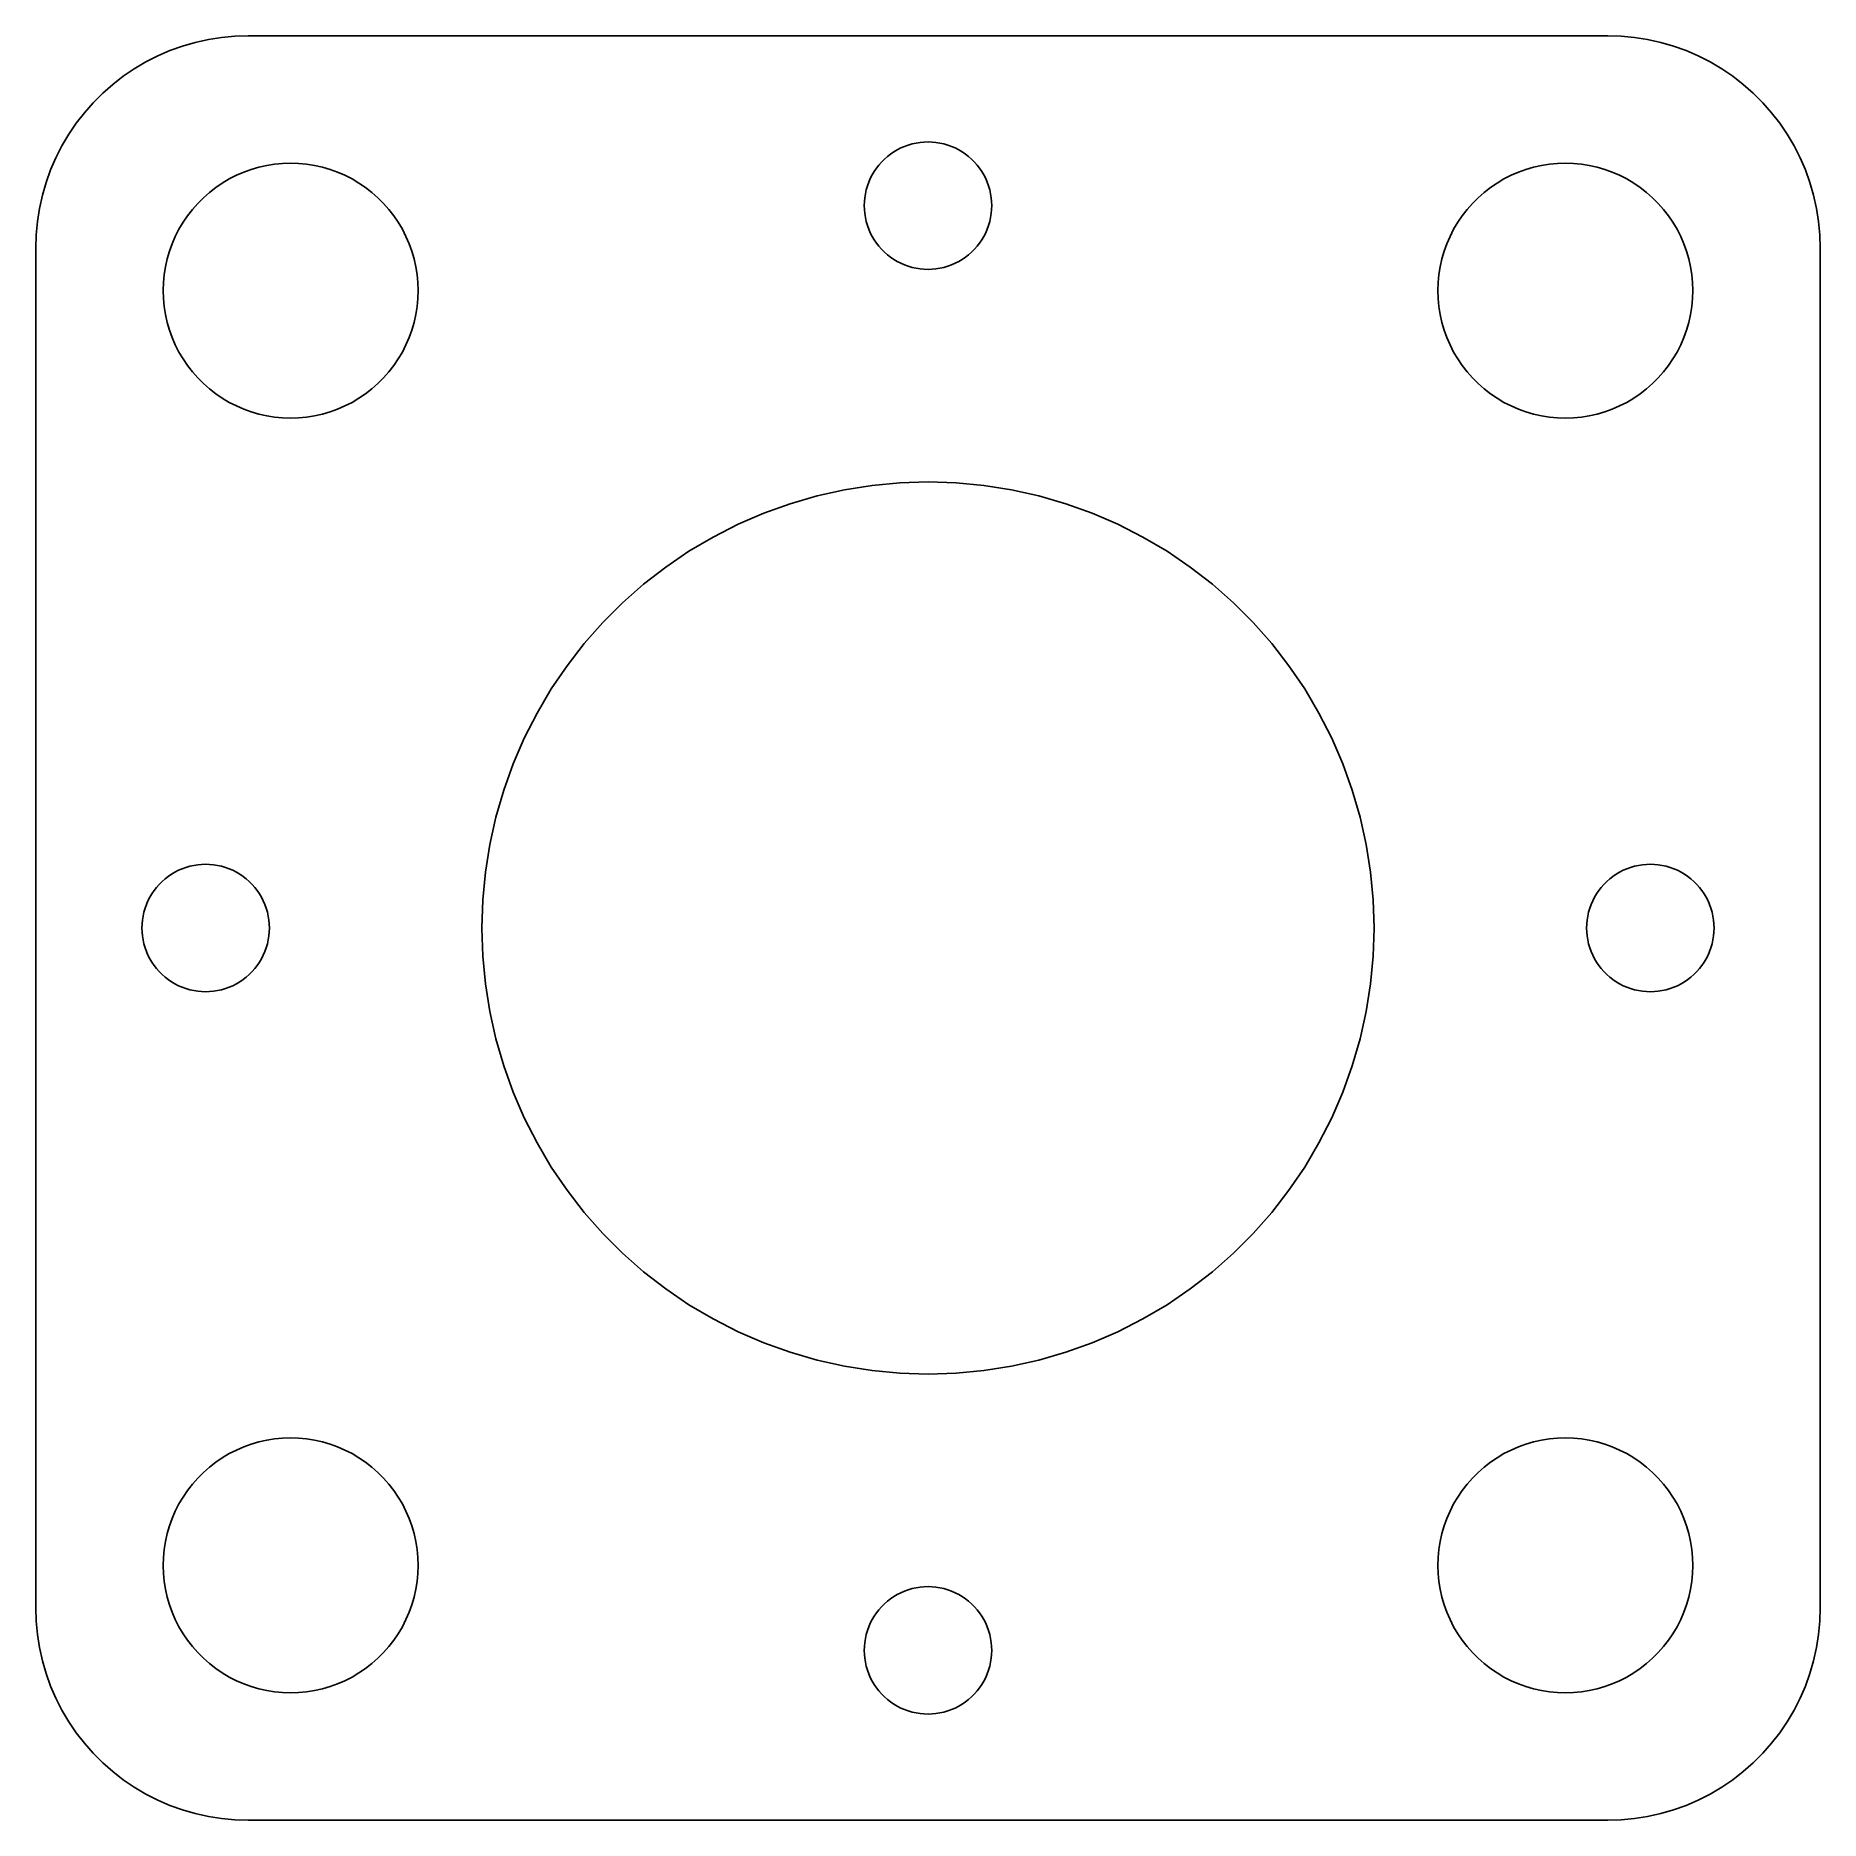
# Model space of a CAD drawing. Header units: metres. Extents: x -21 to 21, y -21 to 21.
import ezdxf

# ---------------------------------------------------------------- set-up
doc = ezdxf.new("R2010")
doc.units = ezdxf.units.M

msp = doc.modelspace()

# ---------------------------------------------------------------- linework, layer by layer
for p, q in [((-16, 21), (-16.3139, 20.9901)), ((16, 21), (-16, 21)), ((16.3139, 20.9901), (16, 21)), ((-17.8406, 20.6489), (-18.1289, 20.5241)), ((-17.5451, 20.7553), (-17.8406, 20.6489)), ((-17.2435, 20.8429), (-17.5451, 20.7553)), ((-16.9369, 20.9114), (-17.2435, 20.8429)), ((-16.6267, 20.9606), (-16.9369, 20.9114)), ((-16.3139, 20.9901), (-16.6267, 20.9606)), ((16.6267, 20.9606), (16.3139, 20.9901)), ((16.9369, 20.9114), (16.6267, 20.9606)), ((17.2435, 20.8429), (16.9369, 20.9114)), ((17.5451, 20.7553), (17.2435, 20.8429)), ((17.8406, 20.6489), (17.5451, 20.7553)), ((18.1289, 20.5241), (17.8406, 20.6489)), ((-18.6791, 20.2216), (-18.9389, 20.0451)), ((-18.4088, 20.3815), (-18.6791, 20.2216)), ((-18.1289, 20.5241), (-18.4088, 20.3815)), ((18.4088, 20.3815), (18.1289, 20.5241)), ((18.6791, 20.2216), (18.4088, 20.3815)), ((18.9389, 20.0451), (18.6791, 20.2216)), ((-19.1871, 19.8526), (-19.4227, 19.6448)), ((-18.9389, 20.0451), (-19.1871, 19.8526)), ((19.1871, 19.8526), (18.9389, 20.0451)), ((19.4227, 19.6448), (19.1871, 19.8526)), ((-19.6448, 19.4227), (-19.8526, 19.1871)), ((-19.4227, 19.6448), (-19.6448, 19.4227)), ((19.6448, 19.4227), (19.4227, 19.6448)), ((19.8526, 19.1871), (19.6448, 19.4227)), ((-20.0451, 18.9389), (-20.2216, 18.6791)), ((-19.8526, 19.1871), (-20.0451, 18.9389)), ((20.0451, 18.9389), (19.8526, 19.1871)), ((20.2216, 18.6791), (20.0451, 18.9389)), ((-20.2216, 18.6791), (-20.3815, 18.4088)), ((-0.281067, 18.4734), (-0.187988, 18.4882)), ((-0.187988, 18.4882), (-0.094177, 18.497)), ((-0.094177, 18.497), (0, 18.5)), ((0, 18.5), (0.094177, 18.497)), ((0.094177, 18.497), (0.187988, 18.4882)), ((0.187988, 18.4882), (0.281067, 18.4734)), ((20.3815, 18.4088), (20.2216, 18.6791)), ((-20.5241, 18.1289), (-20.6489, 17.8406)), ((-20.3815, 18.4088), (-20.5241, 18.1289)), ((-1.09344, 18.0268), (-1.02681, 18.0934)), ((-1.02681, 18.0934), (-0.956131, 18.1558)), ((-0.956131, 18.1558), (-0.881668, 18.2135)), ((-0.881668, 18.2135), (-0.803726, 18.2665)), ((-0.803726, 18.2665), (-0.722626, 18.3145)), ((-0.722626, 18.3145), (-0.638657, 18.3572)), ((-0.638657, 18.3572), (-0.552185, 18.3947)), ((-0.552185, 18.3947), (-0.463516, 18.4266)), ((-0.463516, 18.4266), (-0.373032, 18.4529)), ((-0.373032, 18.4529), (-0.281067, 18.4734)), ((0.281067, 18.4734), (0.373032, 18.4529)), ((0.373032, 18.4529), (0.463516, 18.4266)), ((0.463516, 18.4266), (0.552185, 18.3947)), ((0.552185, 18.3947), (0.638657, 18.3572)), ((0.638657, 18.3572), (0.722626, 18.3145)), ((0.722626, 18.3145), (0.803726, 18.2665)), ((0.803726, 18.2665), (0.881668, 18.2135)), ((0.881668, 18.2135), (0.956131, 18.1558)), ((0.956131, 18.1558), (1.02681, 18.0934)), ((1.02681, 18.0934), (1.09344, 18.0268)), ((20.5241, 18.1289), (20.3815, 18.4088)), ((20.6489, 17.8406), (20.5241, 18.1289)), ((-20.6489, 17.8406), (-20.7553, 17.5451)), ((-16.4453, 17.6289), (-16.2773, 17.7145)), ((-16.2773, 17.7145), (-16.1044, 17.7893)), ((-16.1044, 17.7893), (-15.927, 17.8532)), ((-15.927, 17.8532), (-15.7461, 17.9057)), ((-15.7461, 17.9057), (-15.5621, 17.9469)), ((-15.5621, 17.9469), (-15.376, 17.9763)), ((-15.376, 17.9763), (-15.1884, 17.9941)), ((-15.1884, 17.9941), (-15, 18)), ((-15, 18), (-14.8116, 17.9941)), ((-14.8116, 17.9941), (-14.624, 17.9763)), ((-14.624, 17.9763), (-14.4379, 17.9469)), ((-14.4379, 17.9469), (-14.2539, 17.9057)), ((-14.2539, 17.9057), (-14.0729, 17.8532)), ((-14.0729, 17.8532), (-13.8956, 17.7893)), ((-13.8956, 17.7893), (-13.7227, 17.7145)), ((-13.7227, 17.7145), (-13.5547, 17.6289)), ((-1.35724, 17.6387), (-1.31445, 17.7226)), ((-1.31445, 17.7226), (-1.26648, 17.8037)), ((-1.26648, 17.8037), (-1.21352, 17.8817)), ((-1.21352, 17.8817), (-1.15576, 17.9561)), ((-1.15576, 17.9561), (-1.09344, 18.0268)), ((1.09344, 18.0268), (1.15576, 17.9561)), ((1.15576, 17.9561), (1.21352, 17.8817)), ((1.21352, 17.8817), (1.26648, 17.8037)), ((1.26648, 17.8037), (1.31445, 17.7226)), ((1.31445, 17.7226), (1.35724, 17.6387)), ((13.5547, 17.6289), (13.7227, 17.7145)), ((13.7227, 17.7145), (13.8956, 17.7893)), ((13.8956, 17.7893), (14.0729, 17.8532)), ((14.0729, 17.8532), (14.2539, 17.9057)), ((14.2539, 17.9057), (14.4379, 17.9469)), ((14.4379, 17.9469), (14.624, 17.9763)), ((14.624, 17.9763), (14.8116, 17.9941)), ((14.8116, 17.9941), (15, 18)), ((15, 18), (15.1884, 17.9941)), ((15.1884, 17.9941), (15.376, 17.9763)), ((15.376, 17.9763), (15.5621, 17.9469)), ((15.5621, 17.9469), (15.7461, 17.9057)), ((15.7461, 17.9057), (15.927, 17.8532)), ((15.927, 17.8532), (16.1044, 17.7893)), ((16.1044, 17.7893), (16.2773, 17.7145)), ((16.2773, 17.7145), (16.4453, 17.6289)), ((20.7553, 17.5451), (20.6489, 17.8406)), ((-20.8429, 17.2435), (-20.9114, 16.9369)), ((-20.7553, 17.5451), (-20.8429, 17.2435)), ((-17.0536, 17.1869), (-16.9123, 17.3115)), ((-16.9123, 17.3115), (-16.7634, 17.427)), ((-16.7634, 17.427), (-16.6075, 17.533)), ((-16.6075, 17.533), (-16.4453, 17.6289)), ((-13.5547, 17.6289), (-13.3925, 17.533)), ((-13.3925, 17.533), (-13.2366, 17.427)), ((-13.2366, 17.427), (-13.0877, 17.3115)), ((-13.0877, 17.3115), (-12.9464, 17.1869)), ((-1.48816, 17.188), (-1.47342, 17.2811)), ((-1.47342, 17.2811), (-1.45287, 17.373)), ((-1.45287, 17.373), (-1.42657, 17.4635)), ((-1.42657, 17.4635), (-1.39465, 17.5522)), ((-1.39465, 17.5522), (-1.35724, 17.6387)), ((1.35724, 17.6387), (1.39465, 17.5522)), ((1.39465, 17.5522), (1.42657, 17.4635)), ((1.42657, 17.4635), (1.45287, 17.373)), ((1.45287, 17.373), (1.47342, 17.2811)), ((1.47342, 17.2811), (1.48816, 17.188)), ((12.9464, 17.1869), (13.0877, 17.3115)), ((13.0877, 17.3115), (13.2366, 17.427)), ((13.2366, 17.427), (13.3925, 17.533)), ((13.3925, 17.533), (13.5547, 17.6289)), ((16.4453, 17.6289), (16.6075, 17.533)), ((16.6075, 17.533), (16.7634, 17.427)), ((16.7634, 17.427), (16.9123, 17.3115)), ((16.9123, 17.3115), (17.0536, 17.1869)), ((20.8429, 17.2435), (20.7553, 17.5451)), ((20.9114, 16.9369), (20.8429, 17.2435)), ((-20.9114, 16.9369), (-20.9606, 16.6267)), ((-17.427, 16.7634), (-17.3115, 16.9123)), ((-17.3115, 16.9123), (-17.1869, 17.0536)), ((-17.1869, 17.0536), (-17.0536, 17.1869)), ((-12.9464, 17.1869), (-12.8131, 17.0536)), ((-12.8131, 17.0536), (-12.6884, 16.9123)), ((-12.6884, 16.9123), (-12.5729, 16.7634)), ((-1.5, 17), (-1.49704, 17.0942)), ((-1.49704, 16.9058), (-1.5, 17)), ((-1.49704, 17.0942), (-1.48816, 17.188)), ((-1.48816, 16.812), (-1.49704, 16.9058)), ((-1.47342, 16.7189), (-1.48816, 16.812)), ((1.48816, 16.812), (1.47342, 16.7189)), ((1.48816, 17.188), (1.49704, 17.0942)), ((1.49704, 16.9058), (1.48816, 16.812)), ((1.49704, 17.0942), (1.5, 17)), ((1.5, 17), (1.49704, 16.9058)), ((12.5729, 16.7634), (12.6884, 16.9123)), ((12.6884, 16.9123), (12.8131, 17.0536)), ((12.8131, 17.0536), (12.9464, 17.1869)), ((17.0536, 17.1869), (17.1869, 17.0536)), ((17.1869, 17.0536), (17.3115, 16.9123)), ((17.3115, 16.9123), (17.427, 16.7634)), ((20.9606, 16.6267), (20.9114, 16.9369)), ((-20.9606, 16.6267), (-20.9901, 16.3139)), ((-17.7145, 16.2773), (-17.6289, 16.4453)), ((-17.6289, 16.4453), (-17.533, 16.6075)), ((-17.533, 16.6075), (-17.427, 16.7634)), ((-12.5729, 16.7634), (-12.467, 16.6075)), ((-12.467, 16.6075), (-12.3711, 16.4453)), ((-12.3711, 16.4453), (-12.2855, 16.2773)), ((-1.45287, 16.627), (-1.47342, 16.7189)), ((-1.42657, 16.5365), (-1.45287, 16.627)), ((-1.39465, 16.4478), (-1.42657, 16.5365)), ((-1.35724, 16.3613), (-1.39465, 16.4478)), ((1.39465, 16.4478), (1.35724, 16.3613)), ((1.42657, 16.5365), (1.39465, 16.4478)), ((1.45287, 16.627), (1.42657, 16.5365)), ((1.47342, 16.7189), (1.45287, 16.627)), ((12.2855, 16.2773), (12.3711, 16.4453)), ((12.3711, 16.4453), (12.467, 16.6075)), ((12.467, 16.6075), (12.5729, 16.7634)), ((17.427, 16.7634), (17.533, 16.6075)), ((17.533, 16.6075), (17.6289, 16.4453)), ((17.6289, 16.4453), (17.7145, 16.2773)), ((20.9901, 16.3139), (20.9606, 16.6267)), ((-20.9901, 16.3139), (-21, 16)), ((-21, 16), (-21, -16)), ((-17.8532, 15.927), (-17.7893, 16.1044)), ((-17.7893, 16.1044), (-17.7145, 16.2773)), ((-12.2855, 16.2773), (-12.2107, 16.1044)), ((-12.2107, 16.1044), (-12.1468, 15.927)), ((-1.31445, 16.2774), (-1.35724, 16.3613)), ((-1.26648, 16.1963), (-1.31445, 16.2774)), ((-1.21352, 16.1183), (-1.26648, 16.1963)), ((-1.15576, 16.0439), (-1.21352, 16.1183)), ((-1.09344, 15.9732), (-1.15576, 16.0439)), ((-1.02681, 15.9065), (-1.09344, 15.9732)), ((1.09344, 15.9732), (1.02681, 15.9065)), ((1.15576, 16.0439), (1.09344, 15.9732)), ((1.21352, 16.1183), (1.15576, 16.0439)), ((1.26648, 16.1963), (1.21352, 16.1183)), ((1.31445, 16.2774), (1.26648, 16.1963)), ((1.35724, 16.3613), (1.31445, 16.2774)), ((12.1468, 15.927), (12.2107, 16.1044)), ((12.2107, 16.1044), (12.2855, 16.2773)), ((17.7145, 16.2773), (17.7893, 16.1044)), ((17.7893, 16.1044), (17.8532, 15.927)), ((21, 16), (20.9901, 16.3139)), ((21, -16), (21, 16)), ((-17.9763, 15.376), (-17.9469, 15.5621)), ((-17.9469, 15.5621), (-17.9057, 15.7461)), ((-17.9057, 15.7461), (-17.8532, 15.927)), ((-12.1468, 15.927), (-12.0942, 15.7461)), ((-12.0942, 15.7461), (-12.0531, 15.5621)), ((-12.0531, 15.5621), (-12.0237, 15.376)), ((-0.956131, 15.8442), (-1.02681, 15.9065)), ((-0.881668, 15.7865), (-0.956131, 15.8442)), ((-0.803726, 15.7335), (-0.881668, 15.7865)), ((-0.722626, 15.6855), (-0.803726, 15.7335)), ((-0.638657, 15.6427), (-0.722626, 15.6855)), ((-0.552185, 15.6053), (-0.638657, 15.6427)), ((-0.463516, 15.5734), (-0.552185, 15.6053)), ((-0.373032, 15.5471), (-0.463516, 15.5734)), ((-0.281067, 15.5266), (-0.373032, 15.5471)), ((0.373032, 15.5471), (0.281067, 15.5266)), ((0.463516, 15.5734), (0.373032, 15.5471)), ((0.552185, 15.6053), (0.463516, 15.5734)), ((0.638657, 15.6427), (0.552185, 15.6053)), ((0.722626, 15.6855), (0.638657, 15.6427)), ((0.803726, 15.7335), (0.722626, 15.6855)), ((0.881668, 15.7865), (0.803726, 15.7335)), ((0.956131, 15.8442), (0.881668, 15.7865)), ((1.02681, 15.9065), (0.956131, 15.8442)), ((12.0237, 15.376), (12.0531, 15.5621)), ((12.0531, 15.5621), (12.0942, 15.7461)), ((12.0942, 15.7461), (12.1468, 15.927)), ((17.8532, 15.927), (17.9057, 15.7461)), ((17.9057, 15.7461), (17.9469, 15.5621)), ((17.9469, 15.5621), (17.9763, 15.376)), ((-18, 15), (-17.9941, 15.1884)), ((-17.9941, 15.1884), (-17.9763, 15.376)), ((-12.0237, 15.376), (-12.0059, 15.1884)), ((-12.0059, 15.1884), (-12, 15)), ((-0.187988, 15.5118), (-0.281067, 15.5266)), ((-0.094177, 15.5029), (-0.187988, 15.5118)), ((0, 15.5), (-0.094177, 15.5029)), ((0.094177, 15.5029), (0, 15.5)), ((0.187988, 15.5118), (0.094177, 15.5029)), ((0.281067, 15.5266), (0.187988, 15.5118)), ((12, 15), (12.0059, 15.1884)), ((12.0059, 15.1884), (12.0237, 15.376)), ((17.9763, 15.376), (17.9941, 15.1884)), ((17.9941, 15.1884), (18, 15)), ((-17.9941, 14.8116), (-18, 15)), ((-17.9763, 14.624), (-17.9941, 14.8116)), ((-12.0059, 14.8116), (-12.0237, 14.624)), ((-12, 15), (-12.0059, 14.8116)), ((12.0059, 14.8116), (12, 15)), ((12.0237, 14.624), (12.0059, 14.8116)), ((17.9941, 14.8116), (17.9763, 14.624)), ((18, 15), (17.9941, 14.8116)), ((-17.9469, 14.4379), (-17.9763, 14.624)), ((-17.9057, 14.2539), (-17.9469, 14.4379)), ((-12.0531, 14.4379), (-12.0942, 14.2539)), ((-12.0237, 14.624), (-12.0531, 14.4379)), ((12.0531, 14.4379), (12.0237, 14.624)), ((12.0942, 14.2539), (12.0531, 14.4379)), ((17.9469, 14.4379), (17.9057, 14.2539)), ((17.9763, 14.624), (17.9469, 14.4379)), ((-17.8532, 14.0729), (-17.9057, 14.2539)), ((-17.7893, 13.8956), (-17.8532, 14.0729)), ((-17.7145, 13.7227), (-17.7893, 13.8956)), ((-12.2107, 13.8956), (-12.2855, 13.7227)), ((-12.1468, 14.0729), (-12.2107, 13.8956)), ((-12.0942, 14.2539), (-12.1468, 14.0729)), ((12.1468, 14.0729), (12.0942, 14.2539)), ((12.2107, 13.8956), (12.1468, 14.0729)), ((12.2855, 13.7227), (12.2107, 13.8956)), ((17.7893, 13.8956), (17.7145, 13.7227)), ((17.8532, 14.0729), (17.7893, 13.8956)), ((17.9057, 14.2539), (17.8532, 14.0729)), ((-17.6289, 13.5547), (-17.7145, 13.7227)), ((-17.533, 13.3925), (-17.6289, 13.5547)), ((-12.3711, 13.5547), (-12.467, 13.3925)), ((-12.2855, 13.7227), (-12.3711, 13.5547)), ((12.3711, 13.5547), (12.2855, 13.7227)), ((12.467, 13.3925), (12.3711, 13.5547)), ((17.6289, 13.5547), (17.533, 13.3925)), ((17.7145, 13.7227), (17.6289, 13.5547)), ((-17.427, 13.2366), (-17.533, 13.3925)), ((-17.3115, 13.0877), (-17.427, 13.2366)), ((-17.1869, 12.9464), (-17.3115, 13.0877)), ((-12.6884, 13.0877), (-12.8131, 12.9464)), ((-12.5729, 13.2366), (-12.6884, 13.0877)), ((-12.467, 13.3925), (-12.5729, 13.2366)), ((12.5729, 13.2366), (12.467, 13.3925)), ((12.6884, 13.0877), (12.5729, 13.2366)), ((12.8131, 12.9464), (12.6884, 13.0877)), ((17.3115, 13.0877), (17.1869, 12.9464)), ((17.427, 13.2366), (17.3115, 13.0877)), ((17.533, 13.3925), (17.427, 13.2366)), ((-17.0536, 12.8131), (-17.1869, 12.9464)), ((-16.9123, 12.6884), (-17.0536, 12.8131)), ((-16.7634, 12.5729), (-16.9123, 12.6884)), ((-13.0877, 12.6884), (-13.2366, 12.5729)), ((-12.9464, 12.8131), (-13.0877, 12.6884)), ((-12.8131, 12.9464), (-12.9464, 12.8131)), ((12.9464, 12.8131), (12.8131, 12.9464)), ((13.0877, 12.6884), (12.9464, 12.8131)), ((13.2366, 12.5729), (13.0877, 12.6884)), ((16.9123, 12.6884), (16.7634, 12.5729)), ((17.0536, 12.8131), (16.9123, 12.6884)), ((17.1869, 12.9464), (17.0536, 12.8131)), ((-16.6075, 12.467), (-16.7634, 12.5729)), ((-16.4453, 12.3711), (-16.6075, 12.467)), ((-16.2773, 12.2855), (-16.4453, 12.3711)), ((-16.1044, 12.2107), (-16.2773, 12.2855)), ((-15.927, 12.1468), (-16.1044, 12.2107)), ((-13.8956, 12.2107), (-14.0729, 12.1468)), ((-13.7227, 12.2855), (-13.8956, 12.2107)), ((-13.5547, 12.3711), (-13.7227, 12.2855)), ((-13.3925, 12.467), (-13.5547, 12.3711)), ((-13.2366, 12.5729), (-13.3925, 12.467)), ((13.3925, 12.467), (13.2366, 12.5729)), ((13.5547, 12.3711), (13.3925, 12.467)), ((13.7227, 12.2855), (13.5547, 12.3711)), ((13.8956, 12.2107), (13.7227, 12.2855)), ((14.0729, 12.1468), (13.8956, 12.2107)), ((16.1044, 12.2107), (15.927, 12.1468)), ((16.2773, 12.2855), (16.1044, 12.2107)), ((16.4453, 12.3711), (16.2773, 12.2855)), ((16.6075, 12.467), (16.4453, 12.3711)), ((16.7634, 12.5729), (16.6075, 12.467)), ((-15.7461, 12.0942), (-15.927, 12.1468)), ((-15.5621, 12.0531), (-15.7461, 12.0942)), ((-15.376, 12.0237), (-15.5621, 12.0531)), ((-15.1884, 12.0059), (-15.376, 12.0237)), ((-15, 12), (-15.1884, 12.0059)), ((-14.8116, 12.0059), (-15, 12)), ((-14.624, 12.0237), (-14.8116, 12.0059)), ((-14.4379, 12.0531), (-14.624, 12.0237)), ((-14.2539, 12.0942), (-14.4379, 12.0531)), ((-14.0729, 12.1468), (-14.2539, 12.0942)), ((14.2539, 12.0942), (14.0729, 12.1468)), ((14.4379, 12.0531), (14.2539, 12.0942)), ((14.624, 12.0237), (14.4379, 12.0531)), ((14.8116, 12.0059), (14.624, 12.0237)), ((15, 12), (14.8116, 12.0059)), ((15.1884, 12.0059), (15, 12)), ((15.376, 12.0237), (15.1884, 12.0059)), ((15.5621, 12.0531), (15.376, 12.0237)), ((15.7461, 12.0942), (15.5621, 12.0531)), ((15.927, 12.1468), (15.7461, 12.0942)), ((-0.659286, 10.4793), (0, 10.5)), ((0, 10.5), (0.659286, 10.4793)), ((-3.24467, 9.98608), (-2.61124, 10.1701)), ((-2.61124, 10.1701), (-1.9675, 10.314)), ((-1.9675, 10.314), (-1.31599, 10.4172)), ((-1.31599, 10.4172), (-0.659286, 10.4793)), ((0.659286, 10.4793), (1.31599, 10.4172)), ((1.31599, 10.4172), (1.9675, 10.314)), ((1.9675, 10.314), (2.61124, 10.1701)), ((2.61124, 10.1701), (3.24467, 9.98608)), ((-4.47067, 9.50067), (-3.8653, 9.76265)), ((-3.8653, 9.76265), (-3.24467, 9.98608)), ((3.24467, 9.98608), (3.8653, 9.76265)), ((3.8653, 9.76265), (4.47067, 9.50067)), ((-5.05841, 9.20122), (-4.47067, 9.50067)), ((4.47067, 9.50067), (5.05841, 9.20122)), ((-6.17174, 8.49467), (-5.62617, 8.86543)), ((-5.62617, 8.86543), (-5.05841, 9.20122)), ((5.05841, 9.20122), (5.62617, 8.86543)), ((5.62617, 8.86543), (6.17174, 8.49467)), ((-6.69295, 8.09038), (-6.17174, 8.49467)), ((6.17174, 8.49467), (6.69295, 8.09038)), ((-7.18774, 7.65416), (-6.69295, 8.09038)), ((6.69295, 8.09038), (7.18774, 7.65416)), ((-7.65416, 7.18774), (-7.18774, 7.65416)), ((7.18774, 7.65416), (7.65416, 7.18774)), ((-8.09038, 6.69295), (-7.65416, 7.18774)), ((7.65416, 7.18774), (8.09038, 6.69295)), ((-8.49467, 6.17174), (-8.09038, 6.69295)), ((8.09038, 6.69295), (8.49467, 6.17174)), ((-8.86543, 5.62617), (-8.49467, 6.17174)), ((8.49467, 6.17174), (8.86543, 5.62617)), ((-9.20122, 5.05841), (-8.86543, 5.62617)), ((8.86543, 5.62617), (9.20122, 5.05841)), ((-9.50067, 4.47067), (-9.20122, 5.05841)), ((9.20122, 5.05841), (9.50067, 4.47067)), ((-9.76265, 3.8653), (-9.50067, 4.47067)), ((9.50067, 4.47067), (9.76265, 3.8653)), ((-9.98608, 3.24467), (-9.76265, 3.8653)), ((9.76265, 3.8653), (9.98608, 3.24467)), ((-10.1701, 2.61124), (-9.98608, 3.24467)), ((9.98608, 3.24467), (10.1701, 2.61124)), ((-10.314, 1.9675), (-10.1701, 2.61124)), ((10.1701, 2.61124), (10.314, 1.9675)), ((-10.4172, 1.31599), (-10.314, 1.9675)), ((10.314, 1.9675), (10.4172, 1.31599)), ((-17.8817, 1.21352), (-17.8037, 1.26648)), ((-17.8037, 1.26648), (-17.7226, 1.31445)), ((-17.7226, 1.31445), (-17.6387, 1.35724)), ((-17.6387, 1.35724), (-17.5522, 1.39465)), ((-17.5522, 1.39465), (-17.4635, 1.42657)), ((-17.4635, 1.42657), (-17.373, 1.45287)), ((-17.373, 1.45287), (-17.2811, 1.47342)), ((-17.2811, 1.47342), (-17.188, 1.48816)), ((-17.188, 1.48816), (-17.0942, 1.49704)), ((-17.0942, 1.49704), (-17, 1.5)), ((-17, 1.5), (-16.9058, 1.49704)), ((-16.9058, 1.49704), (-16.812, 1.48816)), ((-16.812, 1.48816), (-16.7189, 1.47342)), ((-16.7189, 1.47342), (-16.627, 1.45287)), ((-16.627, 1.45287), (-16.5365, 1.42657)), ((-16.5365, 1.42657), (-16.4478, 1.39465)), ((-16.4478, 1.39465), (-16.3613, 1.35724)), ((-16.3613, 1.35724), (-16.2774, 1.31445)), ((-16.2774, 1.31445), (-16.1963, 1.26648)), ((-16.1963, 1.26648), (-16.1183, 1.21352)), ((-10.4793, 0.659286), (-10.4172, 1.31599)), ((10.4172, 1.31599), (10.4793, 0.659286)), ((16.1183, 1.21352), (16.1963, 1.26648)), ((16.1963, 1.26648), (16.2774, 1.31445)), ((16.2774, 1.31445), (16.3613, 1.35724)), ((16.3613, 1.35724), (16.4478, 1.39465)), ((16.4478, 1.39465), (16.5365, 1.42657)), ((16.5365, 1.42657), (16.627, 1.45287)), ((16.627, 1.45287), (16.7189, 1.47342)), ((16.7189, 1.47342), (16.812, 1.48816)), ((16.812, 1.48816), (16.9058, 1.49704)), ((16.9058, 1.49704), (17, 1.5)), ((17, 1.5), (17.0942, 1.49704)), ((17.0942, 1.49704), (17.188, 1.48816)), ((17.188, 1.48816), (17.2811, 1.47342)), ((17.2811, 1.47342), (17.373, 1.45287)), ((17.373, 1.45287), (17.4635, 1.42657)), ((17.4635, 1.42657), (17.5522, 1.39465)), ((17.5522, 1.39465), (17.6387, 1.35724)), ((17.6387, 1.35724), (17.7226, 1.31445)), ((17.7226, 1.31445), (17.8037, 1.26648)), ((17.8037, 1.26648), (17.8817, 1.21352)), ((-18.2665, 0.803726), (-18.2135, 0.881668)), ((-18.2135, 0.881668), (-18.1558, 0.956131)), ((-18.1558, 0.956131), (-18.0934, 1.02681)), ((-18.0934, 1.02681), (-18.0268, 1.09344)), ((-18.0268, 1.09344), (-17.9561, 1.15576)), ((-17.9561, 1.15576), (-17.8817, 1.21352)), ((-16.1183, 1.21352), (-16.0439, 1.15576)), ((-16.0439, 1.15576), (-15.9732, 1.09344)), ((-15.9732, 1.09344), (-15.9065, 1.02681)), ((-15.9065, 1.02681), (-15.8442, 0.956131)), ((-15.8442, 0.956131), (-15.7865, 0.881668)), ((-15.7865, 0.881668), (-15.7335, 0.803726)), ((15.7335, 0.803726), (15.7865, 0.881668)), ((15.7865, 0.881668), (15.8442, 0.956131)), ((15.8442, 0.956131), (15.9065, 1.02681)), ((15.9065, 1.02681), (15.9732, 1.09344)), ((15.9732, 1.09344), (16.0439, 1.15576)), ((16.0439, 1.15576), (16.1183, 1.21352)), ((17.8817, 1.21352), (17.9561, 1.15576)), ((17.9561, 1.15576), (18.0268, 1.09344)), ((18.0268, 1.09344), (18.0934, 1.02681)), ((18.0934, 1.02681), (18.1558, 0.956131)), ((18.1558, 0.956131), (18.2135, 0.881668)), ((18.2135, 0.881668), (18.2665, 0.803726)), ((-18.4529, 0.373032), (-18.4266, 0.463516)), ((-18.4266, 0.463516), (-18.3947, 0.552185)), ((-18.3947, 0.552185), (-18.3572, 0.638657)), ((-18.3572, 0.638657), (-18.3145, 0.722626)), ((-18.3145, 0.722626), (-18.2665, 0.803726)), ((-15.7335, 0.803726), (-15.6855, 0.722626)), ((-15.6855, 0.722626), (-15.6427, 0.638657)), ((-15.6427, 0.638657), (-15.6053, 0.552185)), ((-15.6053, 0.552185), (-15.5734, 0.463516)), ((-15.5734, 0.463516), (-15.5471, 0.373032)), ((-10.5, 0), (-10.4793, 0.659286)), ((10.4793, 0.659286), (10.5, 0)), ((15.5471, 0.373032), (15.5734, 0.463516)), ((15.5734, 0.463516), (15.6053, 0.552185)), ((15.6053, 0.552185), (15.6427, 0.638657)), ((15.6427, 0.638657), (15.6855, 0.722626)), ((15.6855, 0.722626), (15.7335, 0.803726)), ((18.2665, 0.803726), (18.3145, 0.722626)), ((18.3145, 0.722626), (18.3572, 0.638657)), ((18.3572, 0.638657), (18.3947, 0.552185)), ((18.3947, 0.552185), (18.4266, 0.463516)), ((18.4266, 0.463516), (18.4529, 0.373032)), ((-18.5, 0), (-18.497, 0.094177)), ((-18.497, -0.094177), (-18.5, 0)), ((-18.497, 0.094177), (-18.4882, 0.187988)), ((-18.4882, 0.187988), (-18.4734, 0.281067)), ((-18.4734, 0.281067), (-18.4529, 0.373032)), ((-15.5471, 0.373032), (-15.5266, 0.281067)), ((-15.5266, 0.281067), (-15.5118, 0.187988)), ((-15.5118, 0.187988), (-15.5029, 0.094177)), ((-15.5029, 0.094177), (-15.5, 0)), ((-15.5, 0), (-15.5029, -0.094177)), ((-10.4793, -0.659286), (-10.5, 0)), ((10.5, 0), (10.4793, -0.659286)), ((15.5, 0), (15.5029, 0.094177)), ((15.5029, -0.094177), (15.5, 0)), ((15.5029, 0.094177), (15.5118, 0.187988)), ((15.5118, 0.187988), (15.5266, 0.281067)), ((15.5266, 0.281067), (15.5471, 0.373032)), ((18.4529, 0.373032), (18.4734, 0.281067)), ((18.4734, 0.281067), (18.4882, 0.187988)), ((18.4882, 0.187988), (18.497, 0.094177)), ((18.497, 0.094177), (18.5, 0)), ((18.5, 0), (18.497, -0.094177)), ((-18.4882, -0.187988), (-18.497, -0.094177)), ((-18.4734, -0.281067), (-18.4882, -0.187988)), ((-18.4529, -0.373032), (-18.4734, -0.281067)), ((-18.4266, -0.463516), (-18.4529, -0.373032)), ((-15.5471, -0.373032), (-15.5734, -0.463516)), ((-15.5266, -0.281067), (-15.5471, -0.373032)), ((-15.5118, -0.187988), (-15.5266, -0.281067)), ((-15.5029, -0.094177), (-15.5118, -0.187988)), ((15.5118, -0.187988), (15.5029, -0.094177)), ((15.5266, -0.281067), (15.5118, -0.187988)), ((15.5471, -0.373032), (15.5266, -0.281067)), ((15.5734, -0.463516), (15.5471, -0.373032)), ((18.4529, -0.373032), (18.4266, -0.463516)), ((18.4734, -0.281067), (18.4529, -0.373032)), ((18.4882, -0.187988), (18.4734, -0.281067)), ((18.497, -0.094177), (18.4882, -0.187988)), ((-18.3947, -0.552185), (-18.4266, -0.463516)), ((-18.3572, -0.638657), (-18.3947, -0.552185)), ((-18.3145, -0.722626), (-18.3572, -0.638657)), ((-18.2665, -0.803726), (-18.3145, -0.722626)), ((-18.2135, -0.881668), (-18.2665, -0.803726)), ((-15.7335, -0.803726), (-15.7865, -0.881668)), ((-15.6855, -0.722626), (-15.7335, -0.803726)), ((-15.6427, -0.638657), (-15.6855, -0.722626)), ((-15.6053, -0.552185), (-15.6427, -0.638657)), ((-15.5734, -0.463516), (-15.6053, -0.552185)), ((-10.4172, -1.31599), (-10.4793, -0.659286)), ((10.4793, -0.659286), (10.4172, -1.31599)), ((15.6053, -0.552185), (15.5734, -0.463516)), ((15.6427, -0.638657), (15.6053, -0.552185)), ((15.6855, -0.722626), (15.6427, -0.638657)), ((15.7335, -0.803726), (15.6855, -0.722626)), ((15.7865, -0.881668), (15.7335, -0.803726)), ((18.2665, -0.803726), (18.2135, -0.881668)), ((18.3145, -0.722626), (18.2665, -0.803726)), ((18.3572, -0.638657), (18.3145, -0.722626)), ((18.3947, -0.552185), (18.3572, -0.638657)), ((18.4266, -0.463516), (18.3947, -0.552185)), ((-18.1558, -0.956131), (-18.2135, -0.881668)), ((-18.0934, -1.02681), (-18.1558, -0.956131)), ((-18.0268, -1.09344), (-18.0934, -1.02681)), ((-17.9561, -1.15576), (-18.0268, -1.09344)), ((-17.8817, -1.21352), (-17.9561, -1.15576)), ((-17.8037, -1.26648), (-17.8817, -1.21352)), ((-16.1183, -1.21352), (-16.1963, -1.26648)), ((-16.0439, -1.15576), (-16.1183, -1.21352)), ((-15.9732, -1.09344), (-16.0439, -1.15576)), ((-15.9065, -1.02681), (-15.9732, -1.09344)), ((-15.8442, -0.956131), (-15.9065, -1.02681)), ((-15.7865, -0.881668), (-15.8442, -0.956131)), ((15.8442, -0.956131), (15.7865, -0.881668)), ((15.9065, -1.02681), (15.8442, -0.956131)), ((15.9732, -1.09344), (15.9065, -1.02681)), ((16.0439, -1.15576), (15.9732, -1.09344)), ((16.1183, -1.21352), (16.0439, -1.15576)), ((16.1963, -1.26648), (16.1183, -1.21352)), ((17.8817, -1.21352), (17.8037, -1.26648)), ((17.9561, -1.15576), (17.8817, -1.21352)), ((18.0268, -1.09344), (17.9561, -1.15576)), ((18.0934, -1.02681), (18.0268, -1.09344)), ((18.1558, -0.956131), (18.0934, -1.02681)), ((18.2135, -0.881668), (18.1558, -0.956131)), ((-17.7226, -1.31445), (-17.8037, -1.26648)), ((-17.6387, -1.35724), (-17.7226, -1.31445)), ((-17.5522, -1.39465), (-17.6387, -1.35724)), ((-17.4635, -1.42657), (-17.5522, -1.39465)), ((-17.373, -1.45287), (-17.4635, -1.42657)), ((-17.2811, -1.47342), (-17.373, -1.45287)), ((-17.188, -1.48816), (-17.2811, -1.47342)), ((-17.0942, -1.49704), (-17.188, -1.48816)), ((-17, -1.5), (-17.0942, -1.49704)), ((-16.9058, -1.49704), (-17, -1.5)), ((-16.812, -1.48816), (-16.9058, -1.49704)), ((-16.7189, -1.47342), (-16.812, -1.48816)), ((-16.627, -1.45287), (-16.7189, -1.47342)), ((-16.5365, -1.42657), (-16.627, -1.45287)), ((-16.4478, -1.39465), (-16.5365, -1.42657)), ((-16.3613, -1.35724), (-16.4478, -1.39465)), ((-16.2774, -1.31445), (-16.3613, -1.35724)), ((-16.1963, -1.26648), (-16.2774, -1.31445)), ((-10.314, -1.9675), (-10.4172, -1.31599)), ((10.4172, -1.31599), (10.314, -1.9675)), ((16.2774, -1.31445), (16.1963, -1.26648)), ((16.3613, -1.35724), (16.2774, -1.31445)), ((16.4478, -1.39465), (16.3613, -1.35724)), ((16.5365, -1.42657), (16.4478, -1.39465)), ((16.627, -1.45287), (16.5365, -1.42657)), ((16.7189, -1.47342), (16.627, -1.45287)), ((16.812, -1.48816), (16.7189, -1.47342)), ((16.9058, -1.49704), (16.812, -1.48816)), ((17, -1.5), (16.9058, -1.49704)), ((17.0942, -1.49704), (17, -1.5)), ((17.188, -1.48816), (17.0942, -1.49704)), ((17.2811, -1.47342), (17.188, -1.48816)), ((17.373, -1.45287), (17.2811, -1.47342)), ((17.4635, -1.42657), (17.373, -1.45287)), ((17.5522, -1.39465), (17.4635, -1.42657)), ((17.6387, -1.35724), (17.5522, -1.39465)), ((17.7226, -1.31445), (17.6387, -1.35724)), ((17.8037, -1.26648), (17.7226, -1.31445)), ((-10.1701, -2.61124), (-10.314, -1.9675)), ((10.314, -1.9675), (10.1701, -2.61124)), ((-9.98608, -3.24467), (-10.1701, -2.61124)), ((10.1701, -2.61124), (9.98608, -3.24467)), ((-9.76265, -3.8653), (-9.98608, -3.24467)), ((9.98608, -3.24467), (9.76265, -3.8653)), ((-9.50067, -4.47067), (-9.76265, -3.8653)), ((9.76265, -3.8653), (9.50067, -4.47067)), ((-9.20122, -5.05841), (-9.50067, -4.47067)), ((9.50067, -4.47067), (9.20122, -5.05841)), ((-8.86543, -5.62617), (-9.20122, -5.05841)), ((9.20122, -5.05841), (8.86543, -5.62617)), ((-8.49467, -6.17174), (-8.86543, -5.62617)), ((8.86543, -5.62617), (8.49467, -6.17174)), ((-8.09038, -6.69295), (-8.49467, -6.17174)), ((8.49467, -6.17174), (8.09038, -6.69295)), ((-7.65416, -7.18774), (-8.09038, -6.69295)), ((8.09038, -6.69295), (7.65416, -7.18774)), ((-7.18774, -7.65416), (-7.65416, -7.18774)), ((7.65416, -7.18774), (7.18774, -7.65416)), ((-6.69295, -8.09038), (-7.18774, -7.65416)), ((7.18774, -7.65416), (6.69295, -8.09038)), ((-6.17174, -8.49467), (-6.69295, -8.09038)), ((6.69295, -8.09038), (6.17174, -8.49467)), ((-5.62617, -8.86543), (-6.17174, -8.49467)), ((6.17174, -8.49467), (5.62617, -8.86543)), ((-5.05841, -9.20122), (-5.62617, -8.86543)), ((-4.47067, -9.50067), (-5.05841, -9.20122)), ((5.05841, -9.20122), (4.47067, -9.50067)), ((5.62617, -8.86543), (5.05841, -9.20122)), ((-3.8653, -9.76265), (-4.47067, -9.50067)), ((4.47067, -9.50067), (3.8653, -9.76265)), ((-3.24467, -9.98608), (-3.8653, -9.76265)), ((-2.61124, -10.1701), (-3.24467, -9.98608)), ((3.24467, -9.98608), (2.61124, -10.1701)), ((3.8653, -9.76265), (3.24467, -9.98608)), ((-1.9675, -10.314), (-2.61124, -10.1701)), ((-1.31599, -10.4172), (-1.9675, -10.314)), ((-0.659286, -10.4793), (-1.31599, -10.4172)), ((0, -10.5), (-0.659286, -10.4793)), ((0.659286, -10.4793), (0, -10.5)), ((1.31599, -10.4172), (0.659286, -10.4793)), ((1.9675, -10.314), (1.31599, -10.4172)), ((2.61124, -10.1701), (1.9675, -10.314)), ((-16.1044, -12.2107), (-15.927, -12.1468)), ((-15.927, -12.1468), (-15.7461, -12.0942)), ((-15.7461, -12.0942), (-15.5621, -12.0531)), ((-15.5621, -12.0531), (-15.376, -12.0237)), ((-15.376, -12.0237), (-15.1884, -12.0059)), ((-15.1884, -12.0059), (-15, -12)), ((-15, -12), (-14.8116, -12.0059)), ((-14.8116, -12.0059), (-14.624, -12.0237)), ((-14.624, -12.0237), (-14.4379, -12.0531)), ((-14.4379, -12.0531), (-14.2539, -12.0942)), ((-14.2539, -12.0942), (-14.0729, -12.1468)), ((-14.0729, -12.1468), (-13.8956, -12.2107)), ((13.8956, -12.2107), (14.0729, -12.1468)), ((14.0729, -12.1468), (14.2539, -12.0942)), ((14.2539, -12.0942), (14.4379, -12.0531)), ((14.4379, -12.0531), (14.624, -12.0237)), ((14.624, -12.0237), (14.8116, -12.0059)), ((14.8116, -12.0059), (15, -12)), ((15, -12), (15.1884, -12.0059)), ((15.1884, -12.0059), (15.376, -12.0237)), ((15.376, -12.0237), (15.5621, -12.0531)), ((15.5621, -12.0531), (15.7461, -12.0942)), ((15.7461, -12.0942), (15.927, -12.1468)), ((15.927, -12.1468), (16.1044, -12.2107)), ((-16.9123, -12.6884), (-16.7634, -12.5729)), ((-16.7634, -12.5729), (-16.6075, -12.467)), ((-16.6075, -12.467), (-16.4453, -12.3711)), ((-16.4453, -12.3711), (-16.2773, -12.2855)), ((-16.2773, -12.2855), (-16.1044, -12.2107)), ((-13.8956, -12.2107), (-13.7227, -12.2855)), ((-13.7227, -12.2855), (-13.5547, -12.3711)), ((-13.5547, -12.3711), (-13.3925, -12.467)), ((-13.3925, -12.467), (-13.2366, -12.5729)), ((-13.2366, -12.5729), (-13.0877, -12.6884)), ((13.0877, -12.6884), (13.2366, -12.5729)), ((13.2366, -12.5729), (13.3925, -12.467)), ((13.3925, -12.467), (13.5547, -12.3711)), ((13.5547, -12.3711), (13.7227, -12.2855)), ((13.7227, -12.2855), (13.8956, -12.2107)), ((16.1044, -12.2107), (16.2773, -12.2855)), ((16.2773, -12.2855), (16.4453, -12.3711)), ((16.4453, -12.3711), (16.6075, -12.467)), ((16.6075, -12.467), (16.7634, -12.5729)), ((16.7634, -12.5729), (16.9123, -12.6884)), ((-17.3115, -13.0877), (-17.1869, -12.9464)), ((-17.1869, -12.9464), (-17.0536, -12.8131)), ((-17.0536, -12.8131), (-16.9123, -12.6884)), ((-13.0877, -12.6884), (-12.9464, -12.8131)), ((-12.9464, -12.8131), (-12.8131, -12.9464)), ((-12.8131, -12.9464), (-12.6884, -13.0877)), ((12.6884, -13.0877), (12.8131, -12.9464)), ((12.8131, -12.9464), (12.9464, -12.8131)), ((12.9464, -12.8131), (13.0877, -12.6884)), ((16.9123, -12.6884), (17.0536, -12.8131)), ((17.0536, -12.8131), (17.1869, -12.9464)), ((17.1869, -12.9464), (17.3115, -13.0877)), ((-17.6289, -13.5547), (-17.533, -13.3925)), ((-17.533, -13.3925), (-17.427, -13.2366)), ((-17.427, -13.2366), (-17.3115, -13.0877)), ((-12.6884, -13.0877), (-12.5729, -13.2366)), ((-12.5729, -13.2366), (-12.467, -13.3925)), ((-12.467, -13.3925), (-12.3711, -13.5547)), ((12.3711, -13.5547), (12.467, -13.3925)), ((12.467, -13.3925), (12.5729, -13.2366)), ((12.5729, -13.2366), (12.6884, -13.0877)), ((17.3115, -13.0877), (17.427, -13.2366)), ((17.427, -13.2366), (17.533, -13.3925)), ((17.533, -13.3925), (17.6289, -13.5547)), ((-17.7893, -13.8956), (-17.7145, -13.7227)), ((-17.7145, -13.7227), (-17.6289, -13.5547)), ((-12.3711, -13.5547), (-12.2855, -13.7227)), ((-12.2855, -13.7227), (-12.2107, -13.8956)), ((12.2107, -13.8956), (12.2855, -13.7227)), ((12.2855, -13.7227), (12.3711, -13.5547)), ((17.6289, -13.5547), (17.7145, -13.7227)), ((17.7145, -13.7227), (17.7893, -13.8956)), ((-17.9469, -14.4379), (-17.9057, -14.2539)), ((-17.9057, -14.2539), (-17.8532, -14.0729)), ((-17.8532, -14.0729), (-17.7893, -13.8956)), ((-12.2107, -13.8956), (-12.1468, -14.0729)), ((-12.1468, -14.0729), (-12.0942, -14.2539)), ((-12.0942, -14.2539), (-12.0531, -14.4379)), ((12.0531, -14.4379), (12.0942, -14.2539)), ((12.0942, -14.2539), (12.1468, -14.0729)), ((12.1468, -14.0729), (12.2107, -13.8956)), ((17.7893, -13.8956), (17.8532, -14.0729)), ((17.8532, -14.0729), (17.9057, -14.2539)), ((17.9057, -14.2539), (17.9469, -14.4379)), ((-17.9941, -14.8116), (-17.9763, -14.624)), ((-17.9763, -14.624), (-17.9469, -14.4379)), ((-12.0531, -14.4379), (-12.0237, -14.624)), ((-12.0237, -14.624), (-12.0059, -14.8116)), ((12.0059, -14.8116), (12.0237, -14.624)), ((12.0237, -14.624), (12.0531, -14.4379)), ((17.9469, -14.4379), (17.9763, -14.624)), ((17.9763, -14.624), (17.9941, -14.8116)), ((-18, -15), (-17.9941, -14.8116)), ((-17.9941, -15.1884), (-18, -15)), ((-12.0059, -14.8116), (-12, -15)), ((-12, -15), (-12.0059, -15.1884)), ((12, -15), (12.0059, -14.8116)), ((12.0059, -15.1884), (12, -15)), ((17.9941, -14.8116), (18, -15)), ((18, -15), (17.9941, -15.1884)), ((-17.9763, -15.376), (-17.9941, -15.1884)), ((-17.9469, -15.5621), (-17.9763, -15.376)), ((-12.0237, -15.376), (-12.0531, -15.5621)), ((-12.0059, -15.1884), (-12.0237, -15.376)), ((-0.373032, -15.5471), (-0.281067, -15.5266)), ((-0.281067, -15.5266), (-0.187988, -15.5118)), ((-0.187988, -15.5118), (-0.094177, -15.5029)), ((-0.094177, -15.5029), (0, -15.5)), ((0, -15.5), (0.094177, -15.5029)), ((0.094177, -15.5029), (0.187988, -15.5118)), ((0.187988, -15.5118), (0.281067, -15.5266)), ((0.281067, -15.5266), (0.373032, -15.5471)), ((12.0237, -15.376), (12.0059, -15.1884)), ((12.0531, -15.5621), (12.0237, -15.376)), ((17.9763, -15.376), (17.9469, -15.5621)), ((17.9941, -15.1884), (17.9763, -15.376)), ((-17.9057, -15.7461), (-17.9469, -15.5621)), ((-17.8532, -15.927), (-17.9057, -15.7461)), ((-17.7893, -16.1044), (-17.8532, -15.927)), ((-12.1468, -15.927), (-12.2107, -16.1044)), ((-12.0942, -15.7461), (-12.1468, -15.927)), ((-12.0531, -15.5621), (-12.0942, -15.7461)), ((-1.09344, -15.9732), (-1.02681, -15.9065)), ((-1.02681, -15.9065), (-0.956131, -15.8442)), ((-0.956131, -15.8442), (-0.881668, -15.7865)), ((-0.881668, -15.7865), (-0.803726, -15.7335)), ((-0.803726, -15.7335), (-0.722626, -15.6855)), ((-0.722626, -15.6855), (-0.638657, -15.6427)), ((-0.638657, -15.6427), (-0.552185, -15.6053)), ((-0.552185, -15.6053), (-0.463516, -15.5734)), ((-0.463516, -15.5734), (-0.373032, -15.5471)), ((0.373032, -15.5471), (0.463516, -15.5734)), ((0.463516, -15.5734), (0.552185, -15.6053)), ((0.552185, -15.6053), (0.638657, -15.6427)), ((0.638657, -15.6427), (0.722626, -15.6855)), ((0.722626, -15.6855), (0.803726, -15.7335)), ((0.803726, -15.7335), (0.881668, -15.7865)), ((0.881668, -15.7865), (0.956131, -15.8442)), ((0.956131, -15.8442), (1.02681, -15.9065)), ((1.02681, -15.9065), (1.09344, -15.9732)), ((12.0942, -15.7461), (12.0531, -15.5621)), ((12.1468, -15.927), (12.0942, -15.7461)), ((12.2107, -16.1044), (12.1468, -15.927)), ((17.8532, -15.927), (17.7893, -16.1044)), ((17.9057, -15.7461), (17.8532, -15.927)), ((17.9469, -15.5621), (17.9057, -15.7461)), ((-21, -16), (-20.9901, -16.3139)), ((-20.9901, -16.3139), (-20.9606, -16.6267)), ((-17.7145, -16.2773), (-17.7893, -16.1044)), ((-17.6289, -16.4453), (-17.7145, -16.2773)), ((-12.2855, -16.2773), (-12.3711, -16.4453)), ((-12.2107, -16.1044), (-12.2855, -16.2773)), ((-1.39465, -16.4478), (-1.35724, -16.3613)), ((-1.35724, -16.3613), (-1.31445, -16.2774)), ((-1.31445, -16.2774), (-1.26648, -16.1963)), ((-1.26648, -16.1963), (-1.21352, -16.1183)), ((-1.21352, -16.1183), (-1.15576, -16.0439)), ((-1.15576, -16.0439), (-1.09344, -15.9732)), ((1.09344, -15.9732), (1.15576, -16.0439)), ((1.15576, -16.0439), (1.21352, -16.1183)), ((1.21352, -16.1183), (1.26648, -16.1963)), ((1.26648, -16.1963), (1.31445, -16.2774)), ((1.31445, -16.2774), (1.35724, -16.3613)), ((1.35724, -16.3613), (1.39465, -16.4478)), ((12.2855, -16.2773), (12.2107, -16.1044)), ((12.3711, -16.4453), (12.2855, -16.2773)), ((17.7145, -16.2773), (17.6289, -16.4453)), ((17.7893, -16.1044), (17.7145, -16.2773)), ((20.9606, -16.6267), (20.9901, -16.3139)), ((20.9901, -16.3139), (21, -16)), ((-20.9606, -16.6267), (-20.9114, -16.9369)), ((-17.533, -16.6075), (-17.6289, -16.4453)), ((-17.427, -16.7634), (-17.533, -16.6075)), ((-17.3115, -16.9123), (-17.427, -16.7634)), ((-12.5729, -16.7634), (-12.6884, -16.9123)), ((-12.467, -16.6075), (-12.5729, -16.7634)), ((-12.3711, -16.4453), (-12.467, -16.6075)), ((-1.48816, -16.812), (-1.47342, -16.7189)), ((-1.47342, -16.7189), (-1.45287, -16.627)), ((-1.45287, -16.627), (-1.42657, -16.5365)), ((-1.42657, -16.5365), (-1.39465, -16.4478)), ((1.39465, -16.4478), (1.42657, -16.5365)), ((1.42657, -16.5365), (1.45287, -16.627)), ((1.45287, -16.627), (1.47342, -16.7189)), ((1.47342, -16.7189), (1.48816, -16.812)), ((12.467, -16.6075), (12.3711, -16.4453)), ((12.5729, -16.7634), (12.467, -16.6075)), ((12.6884, -16.9123), (12.5729, -16.7634)), ((17.427, -16.7634), (17.3115, -16.9123)), ((17.533, -16.6075), (17.427, -16.7634)), ((17.6289, -16.4453), (17.533, -16.6075)), ((20.9114, -16.9369), (20.9606, -16.6267)), ((-20.9114, -16.9369), (-20.8429, -17.2435)), ((-17.1869, -17.0536), (-17.3115, -16.9123)), ((-17.0536, -17.1869), (-17.1869, -17.0536)), ((-16.9123, -17.3115), (-17.0536, -17.1869)), ((-12.9464, -17.1869), (-13.0877, -17.3115)), ((-12.8131, -17.0536), (-12.9464, -17.1869)), ((-12.6884, -16.9123), (-12.8131, -17.0536)), ((-1.5, -17), (-1.49704, -16.9058)), ((-1.49704, -17.0942), (-1.5, -17)), ((-1.49704, -16.9058), (-1.48816, -16.812)), ((-1.48816, -17.188), (-1.49704, -17.0942)), ((-1.47342, -17.2811), (-1.48816, -17.188)), ((1.48816, -17.188), (1.47342, -17.2811)), ((1.48816, -16.812), (1.49704, -16.9058)), ((1.49704, -17.0942), (1.48816, -17.188)), ((1.49704, -16.9058), (1.5, -17)), ((1.5, -17), (1.49704, -17.0942)), ((12.8131, -17.0536), (12.6884, -16.9123)), ((12.9464, -17.1869), (12.8131, -17.0536)), ((13.0877, -17.3115), (12.9464, -17.1869)), ((17.0536, -17.1869), (16.9123, -17.3115)), ((17.1869, -17.0536), (17.0536, -17.1869)), ((17.3115, -16.9123), (17.1869, -17.0536)), ((20.8429, -17.2435), (20.9114, -16.9369)), ((-20.8429, -17.2435), (-20.7553, -17.5451)), ((-20.7553, -17.5451), (-20.6489, -17.8406)), ((-16.7634, -17.427), (-16.9123, -17.3115)), ((-16.6075, -17.533), (-16.7634, -17.427)), ((-16.4453, -17.6289), (-16.6075, -17.533)), ((-16.2773, -17.7145), (-16.4453, -17.6289)), ((-13.5547, -17.6289), (-13.7227, -17.7145)), ((-13.3925, -17.533), (-13.5547, -17.6289)), ((-13.2366, -17.427), (-13.3925, -17.533)), ((-13.0877, -17.3115), (-13.2366, -17.427)), ((-1.45287, -17.373), (-1.47342, -17.2811)), ((-1.42657, -17.4635), (-1.45287, -17.373)), ((-1.39465, -17.5522), (-1.42657, -17.4635)), ((-1.35724, -17.6387), (-1.39465, -17.5522)), ((-1.31445, -17.7226), (-1.35724, -17.6387)), ((1.35724, -17.6387), (1.31445, -17.7226)), ((1.39465, -17.5522), (1.35724, -17.6387)), ((1.42657, -17.4635), (1.39465, -17.5522)), ((1.45287, -17.373), (1.42657, -17.4635)), ((1.47342, -17.2811), (1.45287, -17.373)), ((13.2366, -17.427), (13.0877, -17.3115)), ((13.3925, -17.533), (13.2366, -17.427)), ((13.5547, -17.6289), (13.3925, -17.533)), ((13.7227, -17.7145), (13.5547, -17.6289)), ((16.4453, -17.6289), (16.2773, -17.7145)), ((16.6075, -17.533), (16.4453, -17.6289)), ((16.7634, -17.427), (16.6075, -17.533)), ((16.9123, -17.3115), (16.7634, -17.427)), ((20.6489, -17.8406), (20.7553, -17.5451)), ((20.7553, -17.5451), (20.8429, -17.2435)), ((-20.6489, -17.8406), (-20.5241, -18.1289)), ((-16.1044, -17.7893), (-16.2773, -17.7145)), ((-15.927, -17.8532), (-16.1044, -17.7893)), ((-15.7461, -17.9057), (-15.927, -17.8532)), ((-15.5621, -17.9469), (-15.7461, -17.9057)), ((-15.376, -17.9763), (-15.5621, -17.9469)), ((-15.1884, -17.9941), (-15.376, -17.9763)), ((-15, -18), (-15.1884, -17.9941)), ((-14.8116, -17.9941), (-15, -18)), ((-14.624, -17.9763), (-14.8116, -17.9941)), ((-14.4379, -17.9469), (-14.624, -17.9763)), ((-14.2539, -17.9057), (-14.4379, -17.9469)), ((-14.0729, -17.8532), (-14.2539, -17.9057)), ((-13.8956, -17.7893), (-14.0729, -17.8532)), ((-13.7227, -17.7145), (-13.8956, -17.7893)), ((-1.26648, -17.8037), (-1.31445, -17.7226)), ((-1.21352, -17.8817), (-1.26648, -17.8037)), ((-1.15576, -17.9561), (-1.21352, -17.8817)), ((-1.09344, -18.0268), (-1.15576, -17.9561)), ((-1.02681, -18.0934), (-1.09344, -18.0268)), ((1.09344, -18.0268), (1.02681, -18.0934)), ((1.15576, -17.9561), (1.09344, -18.0268)), ((1.21352, -17.8817), (1.15576, -17.9561)), ((1.26648, -17.8037), (1.21352, -17.8817)), ((1.31445, -17.7226), (1.26648, -17.8037)), ((13.8956, -17.7893), (13.7227, -17.7145)), ((14.0729, -17.8532), (13.8956, -17.7893)), ((14.2539, -17.9057), (14.0729, -17.8532)), ((14.4379, -17.9469), (14.2539, -17.9057)), ((14.624, -17.9763), (14.4379, -17.9469)), ((14.8116, -17.9941), (14.624, -17.9763)), ((15, -18), (14.8116, -17.9941)), ((15.1884, -17.9941), (15, -18)), ((15.376, -17.9763), (15.1884, -17.9941)), ((15.5621, -17.9469), (15.376, -17.9763)), ((15.7461, -17.9057), (15.5621, -17.9469)), ((15.927, -17.8532), (15.7461, -17.9057)), ((16.1044, -17.7893), (15.927, -17.8532)), ((16.2773, -17.7145), (16.1044, -17.7893)), ((20.5241, -18.1289), (20.6489, -17.8406)), ((-20.5241, -18.1289), (-20.3815, -18.4088)), ((-20.3815, -18.4088), (-20.2216, -18.6791)), ((-0.956131, -18.1558), (-1.02681, -18.0934)), ((-0.881668, -18.2135), (-0.956131, -18.1558)), ((-0.803726, -18.2665), (-0.881668, -18.2135)), ((-0.722626, -18.3145), (-0.803726, -18.2665)), ((-0.638657, -18.3572), (-0.722626, -18.3145)), ((-0.552185, -18.3947), (-0.638657, -18.3572)), ((-0.463516, -18.4266), (-0.552185, -18.3947)), ((-0.373032, -18.4529), (-0.463516, -18.4266)), ((-0.281067, -18.4734), (-0.373032, -18.4529)), ((-0.187988, -18.4882), (-0.281067, -18.4734)), ((0.281067, -18.4734), (0.187988, -18.4882)), ((0.373032, -18.4529), (0.281067, -18.4734)), ((0.463516, -18.4266), (0.373032, -18.4529)), ((0.552185, -18.3947), (0.463516, -18.4266)), ((0.638657, -18.3572), (0.552185, -18.3947)), ((0.722626, -18.3145), (0.638657, -18.3572)), ((0.803726, -18.2665), (0.722626, -18.3145)), ((0.881668, -18.2135), (0.803726, -18.2665)), ((0.956131, -18.1558), (0.881668, -18.2135)), ((1.02681, -18.0934), (0.956131, -18.1558)), ((20.2216, -18.6791), (20.3815, -18.4088)), ((20.3815, -18.4088), (20.5241, -18.1289)), ((-20.2216, -18.6791), (-20.0451, -18.9389)), ((-0.094177, -18.497), (-0.187988, -18.4882)), ((0, -18.5), (-0.094177, -18.497)), ((0.094177, -18.497), (0, -18.5)), ((0.187988, -18.4882), (0.094177, -18.497)), ((20.0451, -18.9389), (20.2216, -18.6791)), ((-20.0451, -18.9389), (-19.8526, -19.1871)), ((-19.8526, -19.1871), (-19.6448, -19.4227)), ((19.6448, -19.4227), (19.8526, -19.1871)), ((19.8526, -19.1871), (20.0451, -18.9389)), ((-19.6448, -19.4227), (-19.4227, -19.6448)), ((-19.4227, -19.6448), (-19.1871, -19.8526)), ((19.1871, -19.8526), (19.4227, -19.6448)), ((19.4227, -19.6448), (19.6448, -19.4227)), ((-19.1871, -19.8526), (-18.9389, -20.0451)), ((-18.9389, -20.0451), (-18.6791, -20.2216)), ((18.6791, -20.2216), (18.9389, -20.0451)), ((18.9389, -20.0451), (19.1871, -19.8526)), ((-18.6791, -20.2216), (-18.4088, -20.3815)), ((-18.4088, -20.3815), (-18.1289, -20.5241)), ((-18.1289, -20.5241), (-17.8406, -20.6489)), ((17.8406, -20.6489), (18.1289, -20.5241)), ((18.1289, -20.5241), (18.4088, -20.3815)), ((18.4088, -20.3815), (18.6791, -20.2216)), ((-17.8406, -20.6489), (-17.5451, -20.7553)), ((-17.5451, -20.7553), (-17.2435, -20.8429)), ((-17.2435, -20.8429), (-16.9369, -20.9114)), ((-16.9369, -20.9114), (-16.6267, -20.9606)), ((-16.6267, -20.9606), (-16.3139, -20.9901)), ((-16.3139, -20.9901), (-16, -21)), ((-16, -21), (16, -21)), ((16, -21), (16.3139, -20.9901)), ((16.3139, -20.9901), (16.6267, -20.9606)), ((16.6267, -20.9606), (16.9369, -20.9114)), ((16.9369, -20.9114), (17.2435, -20.8429)), ((17.2435, -20.8429), (17.5451, -20.7553)), ((17.5451, -20.7553), (17.8406, -20.6489))]:
    msp.add_line(p, q)

doc.saveas('drawing.dxf')
